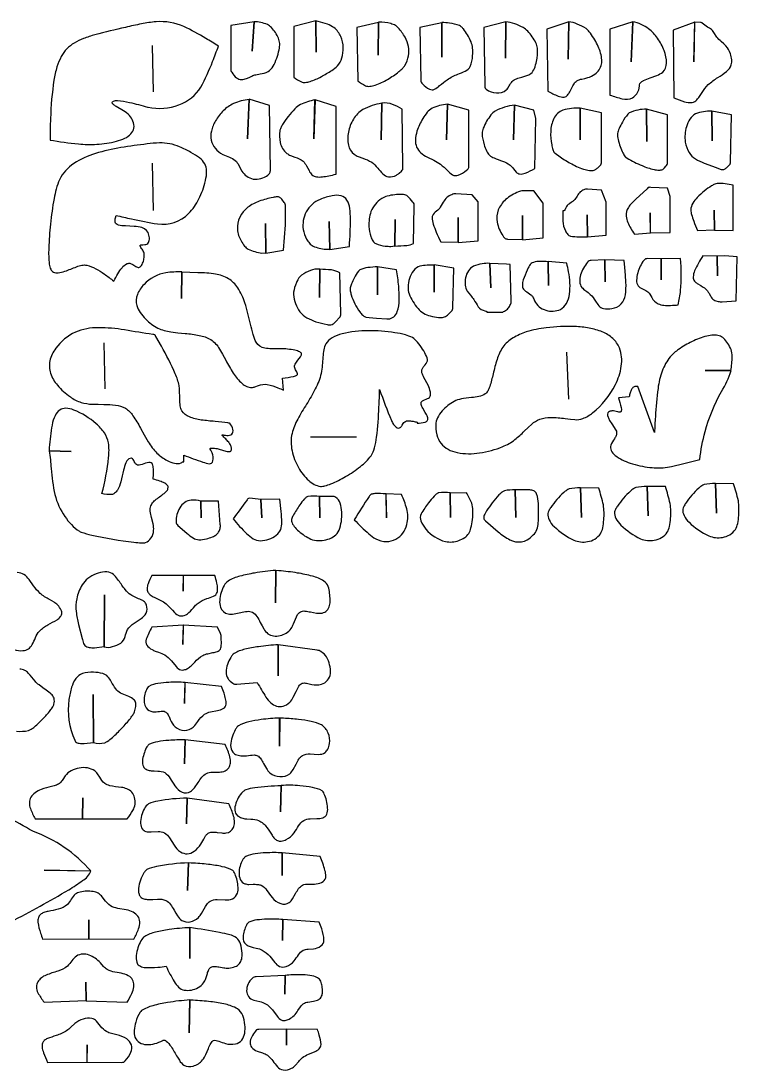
# Model space of a CAD drawing. Header units: millimetres. Extents: x 0.8 to 21.2, y 0.7 to 16.2.
# Drawn here: x 10.6 to 21.2, y 0.73 to 16.23 of the extents above; entities that cross this region are included whole.
import ezdxf

# ---------------------------------------------------------------- set-up
doc = ezdxf.new("R2010")
doc.units = ezdxf.units.MM

msp = doc.modelspace()

# ---------------------------------------------------------------- linework, layer by layer
at = {"flags": 128}
for points in [[(11.025, 14.475, 0.013), (11.444, 14.417, 0.038), (11.716, 14.413, 0.051), (12.007, 14.457, 0.049), (12.129, 14.502, 0.087), (12.219, 14.566, 0.146), (12.263, 14.649, 0.142), (12.25, 14.755, 0.092), (12.198, 14.836, 0.067), (12.109, 14.909), (12.002, 14.971, -0.04), (11.962, 14.998, -0.059), (11.949, 15.011, -0.131), (11.944, 15.023, -0.185), (11.948, 15.04, -0.142), (11.963, 15.051, -0.098), (12.02, 15.058, -0.046), (12.199, 15.032, -0.015), (12.464, 14.961, 0.012), (12.472, 14.959, 0.139), (12.929, 14.996, 0.17), (13.25, 15.256, 0.034), (13.426, 15.637, 0.01), (13.511, 15.863, 0.007), (13.325, 15.977, 0.025), (13, 16.153, 0.127), (12.592, 16.222, 0.032), (12.375, 16.192, 0.01), (12.139, 16.14, 0.009), (11.688, 16.03, 0.024), (11.519, 15.975, 0.045), (11.383, 15.909, 0.135), (11.191, 15.709, 0.051), (11.128, 15.558, 0.032), (11.083, 15.362, 0.029), (11.032, 14.793, 0.009), (11.025, 14.475)], [(13.708, 15.478, 0.101), (13.78, 15.393, 0.156), (13.851, 15.368, 0.097), (13.926, 15.384), (13.965, 15.401), (14.005, 15.42, -0.056), (14.064, 15.441), (14.129, 15.454, 0.081), (14.245, 15.487, 0.123), (14.318, 15.565, 0.052), (14.373, 15.684, 0.036), (14.407, 15.809, 0.056), (14.417, 15.903, 0.082), (14.397, 15.979, 0.046), (14.353, 16.063, 0.048), (14.295, 16.136, 0.092), (14.236, 16.181, 0.098578), (14.037688, 16.224072), (14.010179, 15.788161), (14.037688, 16.224072), (13.695, 16.167), (13.695, 15.532, 0.061), (13.697, 15.502, 0.075), (13.708, 15.478)], [(14.625, 15.403, 0.047), (14.736, 15.334, 0.119), (14.793, 15.326, 0.055), (14.865, 15.341, 0.048), (15.031, 15.412, 0.026), (15.184, 15.504, 0.045), (15.271, 15.572, 0.109), (15.334, 15.688, 0.082), (15.355, 15.843, 0.096), (15.32, 16.004, 0.129), (15.217, 16.136, 0.04558), (15.124292, 16.188099), (14.950774, 16.234652), (14.955006, 15.775464), (14.950774, 16.234652), (14.625, 16.153), (14.625, 15.403)], [(15.57, 15.348, 0.046), (15.681, 15.278, 0.119), (15.746, 15.269, 0.059), (15.827, 15.286, 0.055), (16.01, 15.372, 0.037), (16.174, 15.486, 0.027), (16.232, 15.538, 0.065), (16.265, 15.578, 0.076), (16.318, 15.722, 0.096), (16.319, 15.859, 0.082), (16.268, 15.994, 0.052), (16.167, 16.133, 0.084), (16.126, 16.168, 0.067), (16.056, 16.195, 0.093773), (15.876556, 16.215608), (15.870208, 15.731027), (15.876556, 16.213492), (15.556, 16.14), (15.57, 15.348)], [(16.524, 15.305, 0.079), (16.629, 15.226, 0.227), (16.702, 15.225, 0.068), (16.778, 15.279, -0.027), (16.891, 15.367, -0.058), (17.045, 15.449, 0.021), (17.157, 15.494, 0.168), (17.23, 15.564, 0.096), (17.265, 15.723, 0.04), (17.265, 15.834, 0.07), (17.241, 15.925, 0.038), (17.19, 16.028, 0.042), (17.128, 16.117, 0.038), (17.098, 16.149, 0.077), (17.07, 16.167, 0.064), (16.925, 16.202, 0.024846), (16.808687, 16.211376), (16.808687, 15.699286), (16.808687, 16.209259), (16.487, 16.14), (16.5, 15.358, 0.1), (16.504, 15.328, 0.1), (16.524, 15.305)], [(17.467, 15.226, 0.15), (17.615, 15.173, 0.198), (17.761, 15.215, 0.059), (17.784, 15.242), (17.804, 15.275, -0.066), (17.851, 15.341, -0.092), (17.914, 15.381, -0.033), (17.99, 15.406), (18.064, 15.428, 0.077), (18.126, 15.459, 0.127), (18.177, 15.532, 0.052), (18.208, 15.638, 0.06), (18.223, 15.834, 0.085), (18.199, 15.912, 0.042), (18.146, 16.002, 0.041), (18.078, 16.085, 0.074), (18.009, 16.14, 0.088592), (17.755366, 16.224072), (17.749017, 15.686589), (17.755366, 16.221956), (17.432, 16.14), (17.445, 15.275), (17.446, 15.257, 0.077), (17.449, 15.246, 0.085), (17.456, 15.236, 0.031), (17.467, 15.226)], [(18.376, 15.195, 0.027), (18.529, 15.125, 0.114), (18.616, 15.11, 0.198), (18.668, 15.139, 0.056), (18.699, 15.188, -0.031), (18.762, 15.306, -0.093), (18.804, 15.35, -0.097), (18.879, 15.377), (18.921, 15.385), (18.965, 15.397, 0.075), (19.069, 15.447, 0.096), (19.134, 15.514, 0.173), (19.17, 15.685, 0.088), (19.109, 15.882, 0.049), (18.987, 16.076, 0.09), (18.94, 16.122, 0.041), (18.808, 16.189, 0.089643), (18.685645, 16.224072), (18.675065, 15.669661), (18.687761, 16.221956), (18.362, 16.112), (18.376, 15.195)], [(19.293, 15.139, 0.017), (19.474, 15.084, 0.193), (19.625, 15.101, 0.209), (19.723, 15.24), (19.728, 15.277, -0.093), (19.735, 15.309, -0.109), (19.756, 15.334, -0.052), (19.79, 15.355, -0.032), (19.884, 15.393), (19.987, 15.431, 0.074), (20.071, 15.478, 0.214), (20.127, 15.613, 0.095), (20.093, 15.796, 0.065), (19.996, 15.98, 0.085), (19.864, 16.117, 0.115751), (19.630208, 16.221956), (19.606931, 15.629455), (19.630208, 16.21984), (19.293, 16.112), (19.293, 15.139)], [(20.238, 15.098, 0.024), (20.391, 15.042, 0.112), (20.505, 15.03, 0.167), (20.577, 15.07, 0.043), (20.615, 15.119), (20.653, 15.178, -0.067), (20.743, 15.294, -0.043), (20.887, 15.4, 0.032), (21.011, 15.486, 0.154), (21.084, 15.589, 0.087), (21.09, 15.66, 0.061), (21.071, 15.751, 0.109), (21.006, 15.865), (20.973, 15.897), (20.937, 15.929, -0.049), (20.87, 15.997), (20.828, 16.063, 0.105), (20.775, 16.12, 0.038), (20.732, 16.144), (20.654, 16.204, 0.061), (20.654, 16.206, 0.112), (20.654, 16.207), (20.653, 16.208, 0.054), (20.651, 16.209, 0.037), (20.631, 16.214), (20.543029, 16.217724), (20.532449, 15.631571), (20.545145, 16.217724), (20.224, 16.098), (20.238, 15.098)], [(13.964154, 15.075044, 0.07904), (13.736, 15.014, 0.091), (13.582, 14.907, 0.069), (13.47, 14.76, 0.071), (13.407, 14.604, 0.116), (13.403, 14.473, 0.21), (13.575, 14.261, 0.025), (13.673, 14.222, -0.087), (13.76, 14.175, -0.091), (13.814, 14.101), (13.859, 14.016, 0.219), (14.025, 13.899, 0.206), (14.243, 13.958, 0.078), (14.268, 13.982, 0.116), (14.276, 13.998, 0.051), (14.278, 14.027), (14.264, 14.987), (13.964154, 15.07716), (13.942993, 14.495239), (13.964154, 15.075044)], [(15.25, 13.972), (15.25, 14.973), (14.938606, 15.068695), (14.921678, 14.495239), (14.93649, 15.068695, 0.058458), (14.723, 15, 0.078), (14.64, 14.935, 0.03), (14.542, 14.825, 0.031), (14.459, 14.705, 0.028), (14.431, 14.653, 0.063), (14.417, 14.611, 0.094), (14.425, 14.44, 0.176), (14.521, 14.278, 0.057), (14.578, 14.247), (14.642, 14.222, -0.09), (14.761, 14.161, -0.082), (14.813, 14.095), (14.85, 14.024, 0.078), (14.892, 13.963, 0.16), (14.959, 13.931, 0.061), (15.046, 13.931, 0.025), (15.141, 13.946, 0.019), (15.25, 13.972)], [(15.923639, 15.01791, 0.091241), (15.644, 14.925, 0.123), (15.504, 14.783, 0.09), (15.431, 14.591, 0.102), (15.432, 14.4, 0.179), (15.514, 14.264, 0.058), (15.575, 14.231), (15.644, 14.206, -0.072), (15.775, 14.146, -0.061), (15.863, 14.061, 0.026), (15.938, 13.977, 0.154), (16.023, 13.93, 0.173), (16.14, 13.958, 0.041), (16.178, 13.985), (16.214, 14.016), (16.226, 14.028, 0.08), (16.233, 14.039, 0.08), (16.236, 14.051), (16.236, 14.068), (16.223, 14.931, 0.051), (16.084, 15, 0.128489), (15.923639, 15.020026), (15.915175, 14.480427), (15.923639, 15.01791)], [(17.209, 14.096), (17.209, 14.917), (16.893594, 15.007329), (16.880898, 14.478311), (16.893594, 15.005213, 0.073946), (16.667, 14.945, 0.102), (16.595, 14.885, 0.044), (16.529, 14.791, 0.052), (16.443, 14.605, 0.072), (16.42, 14.476, 0.106), (16.438, 14.372, 0.106), (16.498, 14.288, 0.071), (16.597, 14.222), (16.693, 14.176, -0.054), (16.789, 14.119, -0.028), (16.895, 14.023, 0.07), (16.969, 13.961, 0.212), (17.05, 13.956, 0.082), (17.175, 14.028, 0.075), (17.199, 14.051, 0.113), (17.208, 14.068, 0.05), (17.209, 14.096)], [(18.182, 14.056), (18.196, 14.792), (18.168, 14.917), (17.884975, 14.992517), (17.868047, 14.478311), (17.884975, 14.990401, 0.090922), (17.598, 14.903, 0.092), (17.536, 14.846, 0.039), (17.472, 14.753, 0.04), (17.422, 14.651, 0.094), (17.404, 14.57, 0.054), (17.434, 14.406, 0.044), (17.468, 14.316, 0.098), (17.515, 14.25, 0.069), (17.581, 14.211, 0.009), (17.706, 14.162, -0.066), (17.817, 14.105, -0.063), (17.868, 14.05), (17.889, 14.024), (17.909, 14.001, 0.163), (17.959, 13.974, 0.126), (18.043, 13.986, 0.04), (18.182, 14.056)], [(19.168, 14.152), (19.168, 14.875), (18.853079, 14.945963), (18.853079, 14.478311), (18.854137, 14.945963, 0.076908), (18.598, 14.917, 0.204), (18.463, 14.793, 0.101), (18.418, 14.599, 0.06), (18.432, 14.406, 0.035), (18.451, 14.333, 0.075), (18.473, 14.287, 0.044), (18.482, 14.279), (18.557, 14.225, 0.025), (18.729, 14.121, 0.052), (18.925, 14.038, 0.063), (19.01, 14.024, 0.135), (19.077, 14.038, 0.055), (19.112, 14.065), (19.146, 14.098, 0.098), (19.164, 14.122, 0.098), (19.168, 14.152)], [(20.141, 14.143), (20.141, 14.848), (19.832028, 14.933267), (19.838376, 14.455034), (19.832028, 14.931151, 0.065946), (19.706, 14.918, 0.067), (19.576, 14.875, 0.077), (19.557, 14.858, 0.055), (19.477, 14.74, 0.025), (19.429, 14.644, 0.064), (19.404, 14.57, 0.08), (19.413, 14.483, 0.031), (19.445, 14.378, 0.023), (19.484, 14.284, 0.053), (19.515, 14.229, 0.049), (19.526, 14.22), (19.545, 14.207, 0.042), (19.766, 14.097, 0.044), (19.944, 14.039, 0.054), (20.018, 14.03, 0.13), (20.071, 14.042, 0.06), (20.097, 14.063), (20.12, 14.088, 0.09), (20.137, 14.113, 0.09), (20.141, 14.143)], [(21.072, 14.15), (21.085, 14.848), (20.796958, 14.901526), (20.803306, 14.465614), (20.794842, 14.89941, 0.10841), (20.557, 14.861, 0.139), (20.474, 14.786, 0.075), (20.423, 14.672, 0.112), (20.404, 14.445, 0.089), (20.462, 14.289, 0.112), (20.555, 14.196, 0.05), (20.686, 14.133), (20.859, 14.067), (20.921, 14.043, 0.154), (20.974, 14.042, 0.093), (21.012, 14.065), (21.048, 14.098), (21.06, 14.11, 0.078), (21.068, 14.12, 0.078), (21.071, 14.132), (21.072, 14.15)], [(11.966, 12.389, -0.024), (12.028, 12.5, -0.035), (12.088, 12.587, -0.098), (12.154, 12.645, -0.152), (12.202, 12.653, -0.099), (12.247, 12.637), (12.293, 12.607, 0.054), (12.315, 12.596, 0.127), (12.335, 12.593, 0.124), (12.356, 12.603, 0.073), (12.375, 12.623, 0.078), (12.404, 12.685, 0.061), (12.416, 12.756, 0.103), (12.409, 12.817, 0.04), (12.393, 12.847, -0.018), (12.36, 12.9, -0.054), (12.356, 12.91, -0.134), (12.356, 12.917, -0.188), (12.361, 12.923, -0.083), (12.369, 12.926, -0.038), (12.395, 12.928), (12.426, 12.93, 0.083), (12.455, 12.937, 0.144), (12.478, 12.959, 0.093), (12.49, 12.992, 0.102), (12.486, 13.069, 0.281), (12.383, 13.181, 0.052), (12.268, 13.198), (12.14, 13.205, -0.051), (12.034, 13.219, -0.095), (12, 13.235, -0.204), (11.986, 13.259, -0.075), (11.991, 13.325), (12, 13.361, 0.004), (12.226, 13.31, 0.017), (12.611, 13.236, 0.244), (13.072, 13.39, 0.081), (13.224, 13.604, 0.059), (13.32, 13.875, 0.065), (13.337, 14.018, 0.12), (13.309, 14.124, 0.099), (13.233, 14.21, 0.041), (13.106, 14.292, 0.029), (12.938, 14.375, 0.052), (12.792, 14.42, 0.051), (12.641, 14.432, 0.027), (12.458, 14.417, 0.011), (12.073, 14.363, 0.035), (11.696, 14.276, 0.073), (11.377, 14.127, 0.132), (11.166, 13.889, 0.058), (11.085, 13.609, 0.022), (11.032, 13.234, 0.018), (11.007, 12.875, 0.04), (11.013, 12.639, 0.079), (11.035, 12.566, 0.16), (11.076, 12.524, 0.136), (11.144, 12.513, 0.063), (11.245, 12.535, 0.007), (11.415, 12.602, -0.045), (11.495, 12.625, -0.097), (11.569, 12.625, -0.066), (11.699, 12.573, -0.028), (11.828, 12.494, -0.023), (11.966, 12.389)], [(20.585, 13.139), (20.837428, 13.147565), (20.833196, 13.437467), (20.837428, 13.145449), (21.113, 13.139), (21.113, 13.806, 0.081), (20.877, 13.833, 0.074), (20.84, 13.823, 0.033), (20.794, 13.798, 0.034), (20.685, 13.721, 0.031), (20.582, 13.628, 0.066), (20.516, 13.542, 0.137), (20.487, 13.44, 0.058), (20.498, 13.373, 0.026), (20.529, 13.278, 0.008), (20.585, 13.139)], [(15.154181, 12.862688), (15.147833, 13.27109), (15.154181, 12.858456), (15.445, 12.903, 0.02), (15.461, 13.305, 0.031), (15.452, 13.465, 0.116), (15.409, 13.588, 0.177), (15.323, 13.65, 0.113), (15.192, 13.652, 0.053), (15.014, 13.597, 0.177), (14.808, 13.414, 0.163), (14.764, 13.153, 0.083), (14.814, 13.011, 0.055), (14.857, 12.949, 0.098), (14.908, 12.908, 0.072), (15.098, 12.861), (15.154181, 12.862688)], [(16.118053, 12.911358), (16.120169, 13.298599), (16.115937, 12.907126, 0.005343), (16.292, 12.917, 0.056), (16.39, 12.944), (16.403, 13.502, 0.092), (16.4, 13.532, 0.092), (16.383, 13.557, 0.059), (16.292, 13.653, 0.093), (16.264, 13.664, 0.041), (16.222, 13.67, 0.043), (16.115, 13.666, 0.039), (16.004, 13.646, 0.081), (15.923, 13.611, 0.153), (15.764, 13.417, 0.094), (15.734, 13.197, 0.081), (15.762, 13.048, 0.06), (15.793, 12.984, 0.123), (15.834, 12.944, 0.084), (15.975, 12.908, 0.025), (16.056, 12.903), (16.118053, 12.911358)], [(16.793, 12.972), (17.0523, 12.966376), (17.0523, 13.330341), (17.050184, 12.962144), (17.348, 12.986), (17.348, 13.56), (17.256, 13.667), (17.018, 13.679, 0.062), (16.987, 13.678, 0.062), (16.959, 13.667, 0.073), (16.883, 13.625, 0.079), (16.832, 13.556), (16.788, 13.482, -0.059), (16.749, 13.439, 0.066), (16.681, 13.377, 0.132), (16.667, 13.333, 0.08), (16.684, 13.232, 0.026), (16.728, 13.112, 0.018), (16.793, 12.972)], [(17.782, 13.012), (18.001095, 13.004465), (17.998979, 13.357849), (18.001095, 13.000233), (18.307, 13.028), (18.307, 13.542), (18.168, 13.722), (18.005, 13.722, 0.134), (17.944, 13.71, 0.085), (17.752, 13.594, 0.121), (17.644, 13.442, 0.133), (17.628, 13.262, 0.102), (17.709, 13.062, 0.059), (17.736, 13.029, 0.11), (17.754, 13.016, 0.066), (17.782, 13.012)], [(18.598, 13.431, 0.006), (18.598, 13.278, 0.109), (18.634, 13.133, 0.075), (18.669, 13.081, 0.144), (18.71, 13.056, 0.067911), (18.963115, 13.046787), (18.956767, 13.36843), (18.960999, 13.044671), (19.238, 13.069), (19.238, 13.556), (19.168, 13.736), (18.963, 13.748, 0.058), (18.933, 13.748, 0.064), (18.905, 13.738, 0.069), (18.855, 13.708, 0.076), (18.808, 13.647, -0.062), (18.759, 13.582, -0.039), (18.727, 13.556), (18.693, 13.533, 0.151), (18.641, 13.475, -0.016), (18.632, 13.447, -0.101), (18.624, 13.436, -0.153), (18.612, 13.431), (18.598, 13.431)], [(19.654, 13.083), (19.890749, 13.103921), (19.884401, 13.400171), (19.888633, 13.101805), (20.182, 13.111), (20.182, 13.639), (20.141, 13.764), (19.894, 13.776), (19.876, 13.777, 0.075), (19.864, 13.774, 0.075), (19.853, 13.768), (19.84, 13.756), (19.673, 13.602, 0.066), (19.564, 13.479, 0.17), (19.533, 13.349, 0.104), (19.599, 13.172, 0.016), (19.654, 13.083)], [(14.21147, 12.809786), (14.205122, 13.243581), (14.21147, 12.805554), (14.473, 12.847), (14.5, 13.222), (14.5, 13.497, 0.079), (14.497, 13.527, 0.079), (14.482, 13.553), (14.446, 13.601, 0.103), (14.417, 13.628, 0.132), (14.38, 13.635, 0.039), (14.318, 13.626, 0.042), (14.115, 13.571, 0.074), (13.946, 13.481, 0.253), (13.792, 13.153, 0.11), (13.846, 12.984, 0.049), (13.897, 12.908, 0.097), (13.952, 12.861, 0.072), (14.153, 12.805), (14.21147, 12.809786)], [(20.335, 12.722), (20.048132, 12.720382), (20.050248, 12.409319), (20.048132, 12.718266), (19.848, 12.722), (19.83, 12.721, 0.079), (19.818, 12.718, 0.079), (19.808, 12.711), (19.796, 12.699, 0.101), (19.702, 12.51, 0.071), (19.686, 12.402, 0.163), (19.71, 12.319, 0.086), (19.735, 12.297), (19.805, 12.263, -0.045), (19.838, 12.243, -0.083), (19.879, 12.199), (19.911, 12.146, 0.16), (20.002, 12.055, 0.076), (20.09, 12.034, 0.033), (20.189, 12.031, 0.026), (20.301, 12.04, 0.025), (20.335, 12.25, 0.042), (20.335, 12.722)], [(20.95, 12.085), (21.155, 12.097), (21.169, 12.75), (20.988, 12.764), (20.873401, 12.758471), (20.879749, 12.466453), (20.873401, 12.760588), (20.664, 12.764, 0.036), (20.543, 12.542, 0.093), (20.522, 12.452, 0.182), (20.543, 12.389, 0.071), (20.582, 12.355), (20.633, 12.324, -0.093), (20.733, 12.245, -0.037), (20.756, 12.209), (20.777, 12.171, 0.128), (20.827, 12.111, 0.063), (20.856, 12.098), (20.888, 12.09, 0.098), (20.95, 12.085)], [(14.649113, 12.329538, 0.215022), (14.651, 12.057, 0.193), (14.818, 11.849, 0.056), (14.952, 11.79, 0.028), (15.116, 11.749, 0.07), (15.171, 11.744, 0.139), (15.208, 11.757, 0.055), (15.245, 11.793), (15.299, 11.852, 0.096), (15.316, 11.876, 0.096), (15.319, 11.906), (15.306, 12.514, 0.069), (15.181, 12.555, -0.004222), (15.008437, 12.567496), (15.006321, 12.146397), (15.008437, 12.567496, 0.11712), (14.869, 12.545, 0.071), (14.74, 12.48, 0.134), (14.67, 12.383, -0.010499), (14.649113, 12.329538)], [(16.14, 12.555), (15.862273, 12.601882), (15.862273, 12.189248), (15.862273, 12.601882, 0.026673), (15.718, 12.589, 0.079), (15.598, 12.555, 0.085), (15.58, 12.539, 0.062), (15.515, 12.433, 0.02), (15.478, 12.35, 0.043), (15.459, 12.291, 0.074), (15.459, 12.246, 0.038), (15.472, 12.189, 0.045), (15.525, 12.056, 0.047), (15.601, 11.934, 0.041), (15.642, 11.888, 0.078), (15.681, 11.861, 0.047), (15.688, 11.859), (15.739, 11.852), (15.848, 11.841), (15.999, 11.831, 0.027), (16.021, 11.831, 0.146), (16.1, 11.862, 0.136), (16.153, 11.939, 0.079), (16.181, 12.113, 0.03), (16.173, 12.317, 0.022), (16.14, 12.555)], [(16.974, 11.998), (16.987, 12.583), (16.698651, 12.629391), (16.698651, 12.227337), (16.698651, 12.627275, 0.054886), (16.487, 12.611, 0.166), (16.392, 12.544, 0.09), (16.334, 12.428, 0.066), (16.312, 12.302, 0.101), (16.326, 12.203, 0.087), (16.459, 11.986, 0.154), (16.64, 11.875, 0.028), (16.761, 11.853, 0.09), (16.837, 11.857, 0.111), (16.892, 11.887, 0.029), (16.951, 11.945, 0.093), (16.97, 11.969, 0.093), (16.974, 11.998)], [(17.473, 11.94), (17.473, 11.93), (17.678, 11.93, 0.072), (17.709, 11.933, 0.072), (17.736, 11.947, 0.06), (17.79, 11.988, 0.086), (17.822, 12.042, 0.059), (17.832, 12.07, 0.054), (17.834, 12.1), (17.819112, 12.633623), (17.765, 12.639), (17.520746, 12.650552), (17.533442, 12.288703), (17.520746, 12.652668, 0.051099), (17.404, 12.645, 0.065), (17.279, 12.611, 0.141), (17.202, 12.542, 0.094), (17.161, 12.441, 0.08), (17.156, 12.332, 0.108), (17.185, 12.24), (17.207, 12.21), (17.233, 12.18, -0.04), (17.284, 12.116, 0.023), (17.348, 12.012, 0.172), (17.447, 11.951, -0.031), (17.469, 11.945, -0.043), (17.471, 11.943, -0.08), (17.472, 11.942, -0.176), (17.473, 11.94)], [(18.654, 12.653), (18.37855, 12.680177), (18.384898, 12.326792), (18.37855, 12.675945, 0.031693), (18.263, 12.681, 0.073), (18.163, 12.667, 0.171), (18.103, 12.619, 0.041), (18.085, 12.586), (18.071, 12.55, 0.024), (18.012, 12.408, 0.071), (17.999, 12.335, 0.154), (18.015, 12.273, 0.081), (18.045, 12.243, -0.005), (18.123, 12.189, -0.082), (18.154, 12.156, -0.047), (18.167, 12.13), (18.178, 12.101, 0.219), (18.346, 11.959, 0.184), (18.562, 11.972, 0.157), (18.65, 12.06, 0.087), (18.695, 12.198, 0.085), (18.682, 12.528, 0.008), (18.654, 12.653)], [(19.501, 12.694), (19.217573, 12.703454), (19.221805, 12.38181), (19.217573, 12.70557), (19.014, 12.697, 0.096), (18.984, 12.691, 0.096), (18.962, 12.671, 0.105), (18.86, 12.482, 0.084), (18.848, 12.381, 0.155), (18.876, 12.298, 0.064), (18.936, 12.247, -0.042), (19.002, 12.193, -0.05), (19.078, 12.096, 0.036), (19.128, 12.025, 0.163), (19.195, 11.985, 0.088), (19.321, 11.986, 0.181), (19.46, 12.052, 0.143), (19.52, 12.187, 0.054), (19.528, 12.373), (19.521, 12.48), (19.511, 12.593), (19.501, 12.694)], [(14.473, 10.777), (14.459, 10.958, 0.037), (14.619, 10.982), (14.649, 10.991, 0.062), (14.67, 11.002, 0.293), (14.679, 11.022, 0.093), (14.669, 11.048, -0.056), (14.638, 11.11, -0.178), (14.646, 11.165, -0.055), (14.682, 11.22), (14.721, 11.27, 0.046), (14.735, 11.293, 0.109), (14.739, 11.313, 0.184), (14.732, 11.329, 0.085), (14.712, 11.344, 0.064), (14.64, 11.368, 0.05), (14.424, 11.39), (14.296, 11.391, -0.04), (14.198, 11.398, -0.241), (14.07, 11.486, -0.059), (14.023, 11.601, -0.012), (13.948, 11.911, 0.025), (13.903, 12.069, 0.064), (13.798, 12.29, 0.109), (13.66, 12.425, 0.093), (13.47, 12.493, 0.043), (13.208, 12.514), (12.972509, 12.524645), (12.964044, 12.135288), (12.972509, 12.526761, 0.034708), (12.736, 12.514, 0.161), (12.413, 12.34, 0.102), (12.315, 12.191, 0.159), (12.305, 12.028, 0.082), (12.356, 11.927, 0.043), (12.439, 11.829, 0.081), (12.617, 11.694, 0.064), (12.807, 11.642), (12.913, 11.628), (13.021, 11.617, -0.025), (13.229, 11.588, -0.088), (13.397, 11.527, -0.117), (13.527, 11.386), (13.571, 11.31), (13.62, 11.22, 0.021), (13.731, 11.031, 0.068), (13.86, 10.877, 0.075), (13.93, 10.832, 0.116), (14.004, 10.818, 0.072), (14.051, 10.828), (14.101, 10.847, -0.129), (14.233, 10.862, -0.056), (14.39, 10.814, -0.017), (14.473, 10.777)], [(12.991, 9.721), (13, 9.721), (13, 9.819, 0.021), (13.281, 9.715, 0.046), (13.38, 9.691, 0.207), (13.41, 9.701, 0.139), (13.43, 9.734, 0.167), (13.42, 9.851, 0.042), (13.409, 9.874, -0.023), (13.389, 9.906, -0.089), (13.388, 9.912, -0.167), (13.389, 9.916, -0.141), (13.395, 9.92, -0.058), (13.404, 9.922, -0.047), (13.433, 9.923, -0.046), (13.51, 9.91), (13.588, 9.887, 0.052), (13.659, 9.871, 0.097), (13.686, 9.873, 0.199), (13.702, 9.886, 0.147), (13.706, 9.913, 0.063), (13.695, 9.958, 0.077), (13.663, 10.009, 0.028), (13.619, 10.058, -0.032), (13.569, 10.11, -0.055), (13.566, 10.114, -0.065), (13.565, 10.116, -0.121), (13.565, 10.117, -0.222), (13.567, 10.119, -0.085), (13.57, 10.119, -0.045), (13.58, 10.118, 0.048), (13.655, 10.109, 0.117), (13.693, 10.118, 0.308), (13.728, 10.178, 0.119), (13.696, 10.264), (13.687, 10.279, 0.083), (13.678, 10.287, 0.083), (13.667, 10.292), (13.65, 10.296), (13.56, 10.307), (13.461, 10.316, -0.016), (13.259, 10.337, -0.06), (13.082, 10.383, -0.172), (12.972, 10.472, -0.084), (12.948, 10.549, -0.031), (12.941, 10.644, 0.03), (12.931, 10.847, 0.057), (12.875, 11.019, 0.026), (12.669, 11.428), (12.589, 11.57, 0.03), (12.58, 11.585, 0.088), (12.571, 11.594, 0.088), (12.56, 11.599, 0.03), (12.543, 11.602, -0.004), (12.125, 11.668, 0.041), (11.741, 11.702, 0.103), (11.4, 11.635, 0.13), (11.111, 11.397, 0.112), (11.023, 11.212, 0.13), (11.033, 11.028, 0.098), (11.135, 10.85, 0.062), (11.325, 10.68, 0.083), (11.486, 10.597, 0.06), (11.649, 10.571), (11.735, 10.569), (11.822, 10.568, -0.033), (11.991, 10.559, -0.091), (12.139, 10.513, -0.108), (12.249, 10.401, -0.024), (12.36, 10.219), (12.417, 10.117), (12.476, 10.017, 0.051), (12.603, 9.846, 0.071), (12.757, 9.739, 0.065), (12.864, 9.699, 0.152), (12.96, 9.703, 0.079), (12.978, 9.714, -0.046), (12.986, 9.72, -0.144), (12.991, 9.721)], [(16.445, 10.305), (16.445, 10.291, 0.056), (16.565, 10.305, 0.22), (16.599, 10.335, 0.197), (16.599, 10.384, 0.042), (16.566, 10.45), (16.529, 10.512, -0.073), (16.505, 10.567, -0.233), (16.513, 10.611, -0.109), (16.537, 10.628), (16.6, 10.654, 0.091), (16.626, 10.672, 0.15), (16.642, 10.706, 0.082), (16.641, 10.75, 0.068), (16.606, 10.854), (16.546, 10.966, -0.033), (16.523, 11.015, -0.086), (16.514, 11.058, -0.12), (16.524, 11.099, -0.051), (16.549, 11.136, 0.077), (16.599, 11.21, 0.094), (16.601, 11.221, 0.048), (16.599, 11.237, 0.045), (16.584, 11.279, 0.04), (16.527, 11.383, 0.033), (16.449, 11.488, 0.076), (16.376, 11.555, 0.06), (16.272, 11.595, 0.028), (16.117, 11.628, 0.04), (15.725, 11.657, 0.063), (15.339, 11.612, 0.068), (15.191, 11.552, 0.128), (15.098, 11.463, 0.081), (15.067, 11.375, 0.029), (15.054, 11.268, -0.034), (15.028, 11.027, -0.064), (14.942, 10.796, -0.02), (14.812, 10.57, 0.015), (14.682, 10.35, 0.064), (14.598, 10.138, 0.107), (14.599, 9.883, 0.076), (14.693, 9.635, 0.084), (14.845, 9.443, 0.155), (15.019, 9.356, 0.08), (15.084, 9.364, 0.034), (15.173, 9.393, 0.037), (15.39, 9.501, 0.036), (15.608, 9.651, 0.071), (15.765, 9.81, 0.078), (15.817, 9.924, 0.041), (15.848, 10.083, 0.017), (15.882, 10.531, 0.005), (15.892, 10.789, 0.019), (16.066, 10.332, 0.039), (16.098, 10.273, 0.081), (16.134, 10.232, 0.185), (16.172, 10.219, 0.191), (16.211, 10.24, 0.053), (16.226, 10.262), (16.241, 10.286, -0.197), (16.29, 10.323, -0.071), (16.337, 10.325, -0.03), (16.388, 10.318, -0.024), (16.445, 10.305)], [(16.723, 10.291, 0.086), (16.735, 10.119, 0.107), (16.798, 9.992, 0.099), (16.902, 9.905, 0.072), (17.038, 9.856, 0.087), (17.368, 9.851, 0.06), (17.709, 9.944, 0.072), (17.888, 10.047, 0.028), (18.028, 10.173), (18.085, 10.228), (18.138, 10.277, -0.086), (18.255, 10.348, -0.091), (18.418, 10.374, -0.034), (18.633, 10.361), (18.71, 10.35), (18.775, 10.343, 0.107), (18.893, 10.359, 0.076), (19.037, 10.444, 0.109), (19.373, 10.86, 0.081), (19.46, 11.132, 0.127), (19.432, 11.402, 0.118), (19.334, 11.544, 0.084), (19.18, 11.639, 0.053), (18.987, 11.695, 0.034), (18.773, 11.719, 0.044), (18.352, 11.7, 0.046), (18.057, 11.639, 0.052), (17.862, 11.55, 0.105), (17.71, 11.414, 0.07), (17.626, 11.231, 0.019), (17.568, 11.02, -0.023), (17.517, 10.833, -0.046), (17.487, 10.764, -0.11), (17.45, 10.722, -0.095), (17.359, 10.685, -0.03), (17.248, 10.669), (17.13, 10.655, 0.057), (17.015, 10.624, 0.093), (16.837, 10.495, 0.059), (16.76, 10.396, 0.11), (16.723, 10.291)], [(19.95, 10.152), (19.704, 10.833, 0.05), (19.682, 10.835, 0.138), (19.641, 10.824, 0.125), (19.61, 10.789, 0.051), (19.591, 10.74, 0.037), (19.578, 10.68), (19.418, 10.666, -0.038), (19.458, 10.522), (19.461, 10.494, -0.063), (19.46, 10.472, -0.165), (19.453, 10.46, -0.142), (19.442, 10.455, -0.087), (19.407, 10.458, 0.072), (19.321, 10.472, 0.142), (19.273, 10.455, 0.214), (19.257, 10.424, 0.105), (19.264, 10.381, 0.043), (19.287, 10.332), (19.319, 10.28), (19.379, 10.188), (19.387, 10.171, -0.065), (19.391, 10.157, -0.125), (19.384, 10.108, -0.051), (19.359, 10.06, 0.066), (19.306, 9.967, 0.182), (19.311, 9.887, 0.113), (19.369, 9.815, 0.091), (19.592, 9.701, 0.051), (19.881, 9.637, 0.069), (20.141, 9.638, 0.02), (20.621, 9.756, -0.038), (20.696, 10.166, -0.052), (20.939, 10.759, 0.057876), (21.082893, 11.06667), (20.699883, 11.06667), (21.07866, 11.06667, 0.030961), (21.099, 11.277, 0.14), (21.034, 11.468, 0.064), (20.972, 11.542, 0.104), (20.905, 11.583, 0.086), (20.821, 11.592, 0.049), (20.722, 11.577, 0.053), (20.505, 11.496, 0.038), (20.307, 11.38, 0.067), (20.182, 11.272, 0.077), (20.064, 11.06, 0.055), (20.002, 10.805, 0.018), (19.963, 10.386, 0.005), (19.95, 10.152)], [(11.014082, 9.880346), (11.337841, 9.873998), (11.011966, 9.880346, -0.029131), (11.041, 9.621, 0.035), (11.097, 9.235, 0.091), (11.245, 8.911, 0.094), (11.458, 8.693, 0.047), (11.484, 8.681, 0.036), (11.64, 8.637, 0.026), (12.264, 8.531, 0.019), (12.375, 8.522), (12.413, 8.523, 0.074), (12.435, 8.527, 0.139), (12.515, 8.59, 0.138), (12.555, 8.707, 0.07), (12.548, 8.803), (12.525, 8.898, -0.038), (12.506, 8.988, -0.116), (12.514, 9.068, -0.096), (12.551, 9.127, -0.042), (12.61, 9.179, 0.015), (12.74, 9.279, 0.072), (12.76, 9.3, 0.118), (12.766, 9.322), (12.768, 9.343, 0.133), (12.764, 9.365, 0.101), (12.747, 9.384, 0.045), (12.718, 9.403, 0.038), (12.645, 9.433, 0.024), (12.547, 9.462, 0.022), (12.553, 9.558, 0.034), (12.55, 9.635, 0.037), (12.544, 9.668, 0.077), (12.533, 9.693, 0.231), (12.503, 9.711, 0.097), (12.461, 9.706, -0.012), (12.36, 9.673, -0.106), (12.318, 9.671, -0.198), (12.287, 9.692, -0.047), (12.269, 9.725, 0.049), (12.253, 9.755, 0.197), (12.23, 9.771, 0.15), (12.189, 9.763, 0.088), (12.178, 9.755, 0.05), (12.167, 9.742, 0.048), (12.146, 9.704, 0.034), (12.111, 9.596, 0.014), (12.072, 9.426, -0.087), (12.019, 9.301, -0.073), (11.979, 9.256, -0.136), (11.935, 9.235, -0.078), (11.791, 9.249, 0.038), (11.89, 9.783, 0.061), (11.889, 9.999, 0.104), (11.827, 10.147, 0.064), (11.707, 10.283, 0.084), (11.375, 10.485, 0.097), (11.259, 10.511, 0.154), (11.168, 10.483, 0.124), (11.1, 10.401, 0.066), (11.055, 10.263, 0.026), (11.013, 9.93), (11.014082, 9.880346)], [(18.112, 9.305), (17.893175, 9.304509), (17.903755, 8.896107), (17.893175, 9.304509, 0.06468), (17.737, 9.291, 0.091), (17.699, 9.27, 0.036), (17.654, 9.23, 0.032), (17.555, 9.114, 0.023), (17.471, 8.994), (17.444, 8.946, 0.061), (17.432, 8.916, 0.078), (17.43, 8.885, 0.141), (17.435, 8.868, 0.055), (17.455, 8.849), (17.643, 8.685, 0.059), (17.816, 8.567, 0.158), (17.985, 8.537, 0.088), (18.071, 8.568, 0.066), (18.161, 8.638, 0.108), (18.213, 8.718, 0.069), (18.235, 8.817, 0.021), (18.237, 9.068, 0.062), (18.223, 9.206, 0.074), (18.201, 9.26, 0.156), (18.168, 9.291, 0.059), (18.112, 9.305)], [(19.126, 9.332), (18.856782, 9.334134), (18.871595, 8.898223), (18.856782, 9.334134, 0.054871), (18.69, 9.319, 0.083), (18.656, 9.301, 0.032), (18.611, 9.266, 0.031), (18.509, 9.161, 0.031), (18.419, 9.045, 0.03), (18.39, 8.995, 0.077), (18.376, 8.957, 0.147), (18.394, 8.863, 0.082), (18.468, 8.762, 0.08), (18.761, 8.562, 0.152), (18.962, 8.54, 0.207), (19.154, 8.657, 0.086), (19.186, 8.744, 0.034), (19.202, 8.864, 0.058), (19.196, 9.082, 0.027), (19.126, 9.332)], [(20.111049, 9.352903), (19.841832, 9.355037), (19.856644, 8.919126), (19.841832, 9.355037, 0.054871), (19.675049, 9.339903, 0.083), (19.641049, 9.321903, 0.032), (19.596049, 9.286903, 0.031), (19.494049, 9.181903, 0.031), (19.404049, 9.065903, 0.03), (19.375049, 9.015903, 0.077), (19.361049, 8.977903, 0.147), (19.379049, 8.883903, 0.082), (19.453049, 8.782903, 0.08), (19.746049, 8.582903, 0.152), (19.947049, 8.560903, 0.207), (20.139049, 8.677903, 0.086), (20.171049, 8.764903, 0.034), (20.187049, 8.884903, 0.058), (20.181049, 9.102903, 0.027), (20.111049, 9.352903)], [(21.1183, 9.395224), (20.849083, 9.397359), (20.863895, 8.961448), (20.849083, 9.397359, 0.054871), (20.6823, 9.382224, 0.083), (20.6483, 9.364224, 0.032), (20.6033, 9.329224, 0.031), (20.5013, 9.224224, 0.031), (20.4113, 9.108224, 0.03), (20.3823, 9.058224, 0.077), (20.3683, 9.020224, 0.147), (20.3863, 8.926224, 0.082), (20.4603, 8.825224, 0.08), (20.7533, 8.625224, 0.152), (20.9543, 8.603224, 0.207), (21.1463, 8.720224, 0.086), (21.1783, 8.807224, 0.034), (21.1943, 8.927224, 0.058), (21.1883, 9.145224, 0.027), (21.1183, 9.395224)], [(13.539, 8.794), (13.514, 9.138), (13.250244, 9.13734), (13.258708, 8.893991), (13.250244, 9.139456, 0.078151), (13.111, 9.152, 0.139), (13.014, 9.117, 0.101), (12.941, 9.04, 0.151), (12.887, 8.831), (12.889, 8.814, 0.076), (12.892, 8.802, 0.076), (12.9, 8.792), (12.913, 8.78), (13.046, 8.665, 0.042), (13.139, 8.594, 0.123), (13.223, 8.567, 0.084), (13.333, 8.582, 0.024), (13.422, 8.61, 0.068), (13.479, 8.64, 0.106), (13.514, 8.679, 0.067), (13.535, 8.734, 0.11), (13.539, 8.794)], [(14.417, 9.166), (14.137408, 9.162732), (14.150104, 8.893991), (14.137408, 9.164848, 0.008306), (13.972, 9.18, 0.174), (13.944, 9.17, 0.059), (13.934, 9.16), (13.924, 9.145, -0.008), (13.728, 8.877, 0.031), (13.928, 8.659, 0.046), (14.023, 8.582, 0.138), (14.133, 8.554, 0.086), (14.257, 8.576, 0.084), (14.366, 8.636, 0.136), (14.431, 8.721, 0.084), (14.447, 8.824, 0.026), (14.437, 8.984), (14.417, 9.166)], [(15.191, 9.207), (15.006056, 9.20717), (15.008172, 8.891875), (15.006056, 9.20717, 0.036168), (14.834, 9.207, 0.115), (14.809, 9.195, 0.043), (14.779, 9.167, 0.032), (14.714, 9.083, 0.022), (14.614, 8.923, 0.086), (14.591, 8.866, 0.145), (14.598, 8.818, 0.078), (14.643, 8.75, 0.041), (14.72, 8.676, 0.089), (14.903, 8.568, 0.149), (15.127, 8.574, 0.087), (15.227, 8.625, 0.131), (15.292, 8.707, 0.103), (15.333, 8.976, 0.077), (15.308, 9.108, 0.164), (15.242, 9.195, 0.084), (15.221, 9.205, 0.057), (15.191, 9.207)], [(16.215, 9.235), (15.984476, 9.245259), (15.99294, 8.893991), (15.986592, 9.245259, 0.028828), (15.82, 9.249, 0.109), (15.768, 9.239, 0.114), (15.737, 9.207, 0.015), (15.518, 8.863, 0.032), (15.734, 8.653, 0.05), (15.834, 8.582, 0.123), (15.993, 8.541, 0.124), (16.131, 8.576, 0.218), (16.292, 8.791, 0.131), (16.292, 9.027, 0.036), (16.215, 9.235)], [(17.172, 9.263), (16.935651, 9.257956), (16.937767, 8.896107), (16.935651, 9.260072, 0.057173), (16.765, 9.263, 0.076), (16.751, 9.258, 0.039), (16.735, 9.247, 0.037), (16.698, 9.213, 0.028), (16.615, 9.113, 0.024), (16.503, 8.95, 0.208), (16.502, 8.847, 0.092), (16.576, 8.724, 0.154), (16.862, 8.541, 0.137), (17.06, 8.556, 0.066), (17.148, 8.6, 0.099), (17.209, 8.66, 0.071), (17.24, 8.742, 0.032), (17.262, 8.866, 0.037), (17.269, 9, 0.08), (17.251, 9.11, 0.038), (17.172, 9.263)], [(10.492205, 6.945494, 0.11611), (10.624, 6.929, 0.275), (10.763, 7.019, 0.025), (10.811, 7.122, -0.077), (10.868, 7.218, -0.083), (10.995, 7.312, 0.017), (11.129, 7.386, 0.067), (11.176, 7.426, 0.143), (11.2, 7.472, 0.151), (11.19, 7.529, 0.08), (11.138, 7.601, 0.06), (11.084, 7.645), (11.017, 7.683, -0.062), (10.879, 7.775, -0.049), (10.781, 7.886), (10.715, 7.98, 0.24), (10.541, 8.082, 0.116)], [(11.68, 6.971), (11.824009, 6.987816), (11.828242, 7.753834), (11.824009, 6.985699, 0.169785), (11.948, 6.989, 0.072), (12.069, 7.04, 0.184), (12.135, 7.137, -0.066), (12.17, 7.239, -0.1), (12.265, 7.337), (12.37, 7.405, 0.127), (12.444, 7.482, 0.195), (12.448, 7.602, 0.147), (12.419, 7.651, 0.083), (12.369, 7.68, -0.056), (12.217, 7.754, -0.071), (12.135, 7.83, -0.017), (12.038, 7.966), (12.008, 8.007, 0.086), (11.944, 8.068, 0.148), (11.835, 8.093, 0.083), (11.706, 8.064, 0.07), (11.585, 7.995, 0.097), (11.5, 7.902, 0.08), (11.419, 7.695, 0.077), (11.411, 7.506, 0.037), (11.447, 7.317), (11.5, 7.11, 0.04), (11.519, 7.035, 0.217), (11.569, 6.985, 0.071), (11.64, 6.972), (11.68, 6.971)], [(14.357744, 8.114096), (14.353776, 7.636392), (14.35986, 8.114096, 0.024041), (14.045, 8.076, 0.026), (13.829, 8.029, 0.071), (13.653, 7.957, 0.111), (13.597, 7.892, 0.057), (13.552, 7.788, 0.058), (13.53, 7.672, 0.098), (13.542, 7.568, 0.261), (13.653, 7.471, 0.092), (13.744, 7.472), (13.841, 7.493, -0.043), (13.935, 7.509, -0.139), (14.017, 7.495, -0.119), (14.079, 7.434, -0.031), (14.13, 7.344), (14.155, 7.296), (14.181, 7.251, 0.091), (14.242, 7.179, 0.126), (14.326, 7.146, 0.091), (14.423, 7.151, 0.185), (14.584, 7.254, 0.047), (14.62, 7.324, -0.033), (14.68, 7.461, -0.128), (14.721, 7.503, -0.142), (14.789, 7.514, -0.037), (14.872, 7.5), (14.96, 7.483, 0.09), (15.042, 7.485, 0.304), (15.153, 7.594, 0.066), (15.161, 7.681, 0.028), (15.153, 7.777, 0.058), (15.132, 7.877, 0.153), (15.07, 7.957, 0.081), (14.9, 8.029, 0.027), (14.678, 8.076, 0.019), (14.403, 8.11), (14.357744, 8.114096)], [(13.458, 8.04), (12.991818, 8.037917), (12.989702, 7.809381), (12.993934, 8.040033), (12.528, 8.04, 0.027), (12.472, 7.915, 0.08), (12.458, 7.847, 0.126), (12.47, 7.795, 0.104), (12.505, 7.754, 0.05), (12.562, 7.718), (12.643, 7.681, -0.055), (12.72, 7.637, -0.048), (12.797, 7.563), (12.831, 7.525), (12.864, 7.49, 0.124), (12.937, 7.445, 0.182), (13.028, 7.457, 0.078), (13.075, 7.49, 0.015), (13.163, 7.587, -0.046), (13.213, 7.632, -0.075), (13.339, 7.697, 0.021), (13.439, 7.732, 0.226), (13.494, 7.79, 0.085), (13.5, 7.845, 0.044), (13.489, 7.927, 0.017), (13.458, 8.04)], [(13.543, 7.18), (13.5, 7.276), (12.991553, 7.306814), (12.987321, 7.021144), (12.99367, 7.306814), (12.528, 7.276, 0.033), (12.444, 7.096, 0.231), (12.452, 7.011, 0.127), (12.532, 6.945, 0.036), (12.579, 6.923), (12.628, 6.906, -0.063), (12.72, 6.866, -0.073), (12.817, 6.779), (12.887, 6.693, 0.15), (12.958, 6.644, 0.113), (13.002, 6.644, 0.078), (13.056, 6.665, 0.062), (13.109, 6.706), (13.161, 6.76, -0.086), (13.279, 6.859, -0.06), (13.354, 6.884), (13.43, 6.899, 0.05), (13.496, 6.917, 0.161), (13.54, 6.951, 0.093), (13.552, 6.986, 0.04), (13.555, 7.029), (13.554, 7.12, 0.059), (13.553, 7.151, 0.059), (13.543, 7.18)], [(14.395833, 7.016383, 0.017783), (14.103, 6.987, 0.026), (13.902, 6.949, 0.075), (13.743, 6.887, 0.072), (13.719, 6.865, 0.037), (13.693, 6.828, 0.055), (13.646, 6.726, 0.078), (13.625, 6.611, 0.164), (13.653, 6.512, 0.057), (13.686, 6.479), (13.725, 6.448, 0.093), (13.751, 6.433, 0.093), (13.781, 6.432), (14.084, 6.457, 0.007), (14.213, 6.242, 0.074), (14.284, 6.158, 0.104), (14.371, 6.109, 0.141), (14.466, 6.107, 0.129), (14.564, 6.165, 0.076), (14.617, 6.239), (14.658, 6.326, -0.039), (14.699, 6.403, -0.161), (14.749, 6.447, -0.134), (14.813, 6.447), (14.891, 6.429, 0.109), (15.031, 6.432, 0.157), (15.123, 6.49, 0.141), (15.164, 6.59, 0.095), (15.153, 6.721, 0.079), (15.107, 6.835, 0.12), (15.025, 6.915, 0.124), (14.97, 6.935), (14.395833, 7.014266), (14.391601, 6.555078), (14.395833, 7.016383)], [(10.532146, 5.738009, 0.076066), (10.708, 5.748, 0.082), (10.746, 5.767, 0.029), (10.797, 5.805, 0.028), (10.918, 5.919, 0.027), (11.028, 6.044, 0.028), (11.065, 6.098, 0.077), (11.083, 6.137, 0.122), (11.084, 6.226, 0.138), (11.044, 6.287, 0.036), (10.969, 6.345), (10.919, 6.38), (10.863, 6.422, -0.042), (10.804, 6.479, 0.01), (10.704, 6.597, 0.072), (10.652, 6.637, 0.104), (10.577, 6.655, 0.05)], [(11.527, 5.554), (11.665568, 5.571633), (11.661336, 6.282634), (11.667684, 5.571633, 0.135697), (11.833, 5.568, 0.065), (11.85, 5.574, 0.059), (11.929, 5.631, 0.024), (12.068, 5.764, 0.023), (12.199, 5.912, 0.022), (12.246, 5.976, 0.057), (12.272, 6.024, 0.05), (12.293, 6.105, 0.126), (12.287, 6.168, 0.143), (12.247, 6.218, 0.07), (12.165, 6.261, -0.028), (12.067, 6.3, -0.121), (11.995, 6.365, -0.03), (11.929, 6.471, 0.055), (11.88, 6.544, 0.136), (11.806, 6.589, 0.064), (11.666, 6.61, 0.101), (11.505, 6.59, 0.147), (11.404, 6.515, 0.089), (11.344, 6.387, 0.031), (11.305, 6.207, 0.144), (11.389, 5.604, 0.076), (11.401, 5.583, 0.13), (11.425, 5.568, 0.054), (11.489, 5.556), (11.527, 5.554)], [(13.556, 6.401), (13.016946, 6.457474), (13.008482, 6.146412), (13.019062, 6.459591, 0.008496), (12.779, 6.46, 0.033), (12.619, 6.444, 0.089), (12.486, 6.401, 0.097), (12.466, 6.381, 0.05), (12.448, 6.349, 0.062), (12.421, 6.261, 0.068), (12.417, 6.163, 0.132), (12.444, 6.082, 0.187), (12.542, 6.026, 0.06), (12.593, 6.025, -0.021), (12.688, 6.035, -0.116), (12.727, 6.026, -0.125), (12.761, 5.993, -0.04), (12.789, 5.941, 0.054), (12.847, 5.829, 0.179), (12.971, 5.755, 0.188), (13.111, 5.776, 0.077), (13.162, 5.822), (13.208, 5.882, -0.093), (13.308, 5.991, -0.086), (13.395, 6.022), (13.496, 6.042, 0.084), (13.583, 6.073, 0.244), (13.625, 6.137, 0.074), (13.618, 6.216, 0.028), (13.594, 6.302, 0.021), (13.556, 6.401)], [(14.416994, 5.932953), (14.414878, 5.518202), (14.414878, 5.932953, 0.020629), (14.143, 5.91, 0.029), (13.96, 5.876, 0.073), (13.806, 5.818, 0.084), (13.785, 5.797, 0.035), (13.76, 5.759, 0.05), (13.714, 5.65, 0.075), (13.692, 5.528, 0.179), (13.722, 5.429, 0.124), (13.783, 5.389, 0.074), (13.861, 5.373, 0.041), (13.926, 5.375, -0.032), (14.041, 5.387, -0.107), (14.088, 5.376, -0.12), (14.137, 5.331, -0.034), (14.178, 5.262), (14.219, 5.187, 0.069), (14.27, 5.123, 0.17), (14.418, 5.068, 0.182), (14.564, 5.109, 0.081), (14.616, 5.173), (14.659, 5.252, -0.03), (14.7, 5.327, -0.113), (14.751, 5.379, -0.14), (14.868, 5.403), (14.986, 5.396, 0.174), (15.088, 5.424, 0.108), (15.126, 5.472, 0.07), (15.153, 5.554, 0.144), (15.132, 5.711, 0.166), (15.033, 5.832, 0.066), (14.879, 5.883, 0.025), (14.694, 5.912, 0.018), (14.473, 5.929), (14.416994, 5.932953)], [(13.611, 5.54), (13.021178, 5.611574), (13.010598, 5.256073), (13.021178, 5.611574, 0.013894), (12.777, 5.602, 0.028), (12.616, 5.582, 0.078), (12.486, 5.54, 0.093), (12.467, 5.522, 0.04), (12.447, 5.49, 0.047), (12.41, 5.399, 0.057), (12.39, 5.298, 0.136), (12.403, 5.216, 0.144), (12.444, 5.176, 0.082), (12.506, 5.156, 0.033), (12.561, 5.151), (12.616, 5.149, -0.115), (12.718, 5.127, -0.122), (12.798, 5.041, 0.014), (12.869, 4.929, 0.137), (12.977, 4.836, 0.246), (13.097, 4.845, 0.092), (13.158, 4.903), (13.213, 4.982, -0.029), (13.268, 5.059, -0.102), (13.333, 5.114, -0.108), (13.423, 5.133), (13.526, 5.134, 0.098), (13.609, 5.152, 0.133), (13.664, 5.198, 0.126), (13.688, 5.267, 0.087), (13.681, 5.359, 0.039), (13.611, 5.54)], [(10.805, 4.442), (11.502631, 4.445352), (11.508979, 4.754299), (11.502631, 4.44112), (12.166, 4.442, 0.025), (12.25, 4.567, 0.198), (12.273, 4.758, 0.235), (12.161, 4.887, 0.054), (12.08, 4.907, -0.026), (11.906, 4.933, -0.094), (11.834, 4.965, -0.094), (11.759, 5.058), (11.726, 5.109, 0.073), (11.686, 5.151, 0.117), (11.578, 5.195, 0.086), (11.454, 5.194, 0.083), (11.337, 5.154, 0.109), (11.249, 5.078), (11.214, 5.024, -0.069), (11.176, 4.976, -0.086), (11.119, 4.943, -0.034), (11.048, 4.92, 0.032), (10.895, 4.878, 0.065), (10.804, 4.828, 0.098), (10.744, 4.765, 0.236), (10.736, 4.595, 0.025), (10.805, 4.442)], [(14.436039, 4.931256, 0.028309), (14.047, 4.902, 0.047), (13.917, 4.873, 0.083), (13.885, 4.854, 0.046), (13.852, 4.821, 0.06), (13.792, 4.727, 0.07), (13.756, 4.619, 0.15), (13.764, 4.526, 0.133), (13.806, 4.48, 0.085), (13.87, 4.451, 0.046), (13.93, 4.442), (13.991, 4.439, -0.101), (14.104, 4.419, -0.12), (14.225, 4.317, -0.019), (14.303, 4.2, 0.046), (14.34, 4.153, 0.102), (14.383, 4.122, 0.125), (14.439, 4.115, 0.083), (14.514, 4.137, 0.124), (14.629, 4.236, 0.013), (14.696, 4.339, -0.117), (14.772, 4.419, -0.108), (14.866, 4.444), (14.964, 4.446, 0.081), (15.051, 4.458, 0.209), (15.112, 4.512, 0.119), (15.124, 4.602, 0.049), (15.107, 4.713, 0.04), (15.074, 4.809, 0.036), (15.057, 4.842, 0.037), (15.049, 4.853, 0.077), (15.042, 4.859, 0.079), (14.899, 4.906, 0.026), (14.714, 4.931, 0.046183), (14.436039, 4.935488), (14.42969, 4.548247), (14.436039, 4.931256)], [(13.667, 4.665), (13.050804, 4.750861), (13.042339, 4.367851), (13.050804, 4.748745, 0.040284), (12.616, 4.706, 0.064), (12.481, 4.665, 0.135), (12.419, 4.598, 0.067), (12.375, 4.49, 0.073), (12.362, 4.376, 0.161), (12.389, 4.29, 0.15), (12.442, 4.257, 0.07), (12.516, 4.249), (12.62, 4.254, -0.122), (12.715, 4.238, -0.129), (12.79, 4.16), (12.857, 4.053, 0.097), (12.951, 3.956, 0.156), (13.051, 3.926, 0.149), (13.153, 3.964, 0.09), (13.252, 4.07, 0.016), (13.309, 4.17, -0.048), (13.337, 4.21, -0.105), (13.372, 4.238, -0.106), (13.428, 4.248, -0.034), (13.494, 4.242), (13.562, 4.234, 0.061), (13.625, 4.234, 0.258), (13.733, 4.313, 0.103), (13.749, 4.389, 0.077), (13.736, 4.484, 0.03), (13.667, 4.665)], [(10.445, 2.922, 0.017), (11.302, 3.395, 0.024402), (11.504482, 3.530415, 0.154487), (11.62986, 3.669547), (10.940019, 3.686475), (11.627215, 3.672192, 0.128347), (10.77, 4.259, 0.014), (10.388, 4.47, 0.074)], [(15.014, 3.887), (14.455083, 3.94014), (14.450851, 3.603684), (14.455083, 3.94014, 0.023698), (14.212, 3.941, 0.027), (14.052, 3.925, 0.072), (13.917, 3.887, 0.088), (13.891, 3.867, 0.052), (13.868, 3.834, 0.066), (13.831, 3.745, 0.066), (13.816, 3.642, 0.106), (13.834, 3.548, 0.206), (13.903, 3.484, 0.074), (13.96, 3.474), (14.024, 3.475, -0.027), (14.087, 3.474, -0.084), (14.144, 3.461, -0.13), (14.227, 3.384, 0.024), (14.303, 3.281, 0.131), (14.431, 3.192, 0.246), (14.556, 3.206, 0.089), (14.606, 3.263), (14.65, 3.338, -0.034), (14.696, 3.411, -0.113), (14.752, 3.462, -0.118), (14.847, 3.478, 0.036), (14.957, 3.481, 0.12), (15.056, 3.517, 0.249), (15.098, 3.595, 0.058), (15.085, 3.681, 0.037), (15.014, 3.887)], [(13.067732, 3.792808), (13.057152, 3.381761), (13.067732, 3.792808, 0.038593), (12.599, 3.739, 0.067), (12.453, 3.692, 0.093), (12.426, 3.667, 0.043), (12.398, 3.625, 0.055), (12.35, 3.508, 0.072), (12.331, 3.382, 0.07), (12.339, 3.329, 0.12), (12.361, 3.289, 0.121), (12.41, 3.261, 0.063), (12.475, 3.25, 0.03), (12.545, 3.25), (12.614, 3.255, -0.129), (12.737, 3.238, -0.113), (12.802, 3.179, -0.032), (12.856, 3.094), (12.882, 3.05), (12.909, 3.007, 0.097), (12.972, 2.942, 0.187), (13.096, 2.921, 0.156), (13.215, 2.984, 0.054), (13.261, 3.045, -0.02), (13.342, 3.179, -0.095), (13.39, 3.225, -0.136), (13.495, 3.251), (13.611, 3.245, 0.112), (13.717, 3.26, 0.208), (13.792, 3.345, 0.098), (13.802, 3.43, 0.046), (13.787, 3.533, 0.045), (13.757, 3.626, 0.041), (13.74, 3.659, 0.096), (13.722, 3.678, 0.083), (13.567, 3.736, 0.027), (13.364, 3.769, 0.018), (13.111, 3.79), (13.067732, 3.792808)], [(10.916, 2.664), (11.595738, 2.669702), (11.597854, 2.949023), (11.595738, 2.667586), (12.264, 2.664, 0.025), (12.333, 2.817, 0.103), (12.351, 2.922, 0.141), (12.323, 3.003, 0.117), (12.255, 3.062, 0.072), (12.149, 3.098), (12.026, 3.12, -0.091), (11.918, 3.158, -0.085), (11.825, 3.253), (11.783, 3.305, 0.07), (11.736, 3.345, 0.092), (11.663, 3.368, 0.047), (11.566, 3.373, 0.049), (11.469, 3.361, 0.1), (11.397, 3.331, 0.096), (11.339, 3.257, -0.072), (11.281, 3.176, -0.121), (11.144, 3.106, -0.017), (10.998, 3.075, 0.037), (10.934, 3.058, 0.088), (10.884, 3.03, 0.135), (10.853, 2.984, 0.106), (10.847, 2.914, 0.05), (10.885, 2.754, 0.014), (10.916, 2.664)], [(15, 2.914), (14.463548, 2.953256), (14.457199, 2.644309), (14.463548, 2.955372, 0.016226), (14.231, 2.959, 0.028), (14.079, 2.948, 0.083), (13.959, 2.914, 0.099), (13.942, 2.898, 0.043), (13.924, 2.87, 0.05), (13.893, 2.79, 0.056), (13.877, 2.699, 0.12), (13.889, 2.623, 0.128), (13.925, 2.582, 0.072), (13.98, 2.555), (14.024, 2.543), (14.07, 2.533, -0.071), (14.159, 2.502, -0.084), (14.269, 2.413), (14.343, 2.322, 0.117), (14.413, 2.261, 0.19), (14.514, 2.261, 0.139), (14.628, 2.342, 0.022), (14.692, 2.433, -0.125), (14.763, 2.502, -0.099), (14.835, 2.516), (14.915, 2.522, 0.122), (15.023, 2.564, 0.239), (15.07, 2.65, 0.071), (15.036, 2.816, 0.018), (15, 2.914)], [(13.091009, 2.833433, 0.02647), (12.783, 2.806, 0.027), (12.582, 2.767, 0.076), (12.423, 2.706, 0.11), (12.368, 2.641, 0.053), (12.323, 2.538, 0.053), (12.299, 2.424, 0.098), (12.305, 2.326, 0.163), (12.341, 2.274, 0.126), (12.417, 2.247, 0.051), (12.619, 2.25, 0.013), (12.739, 2.265, 0.031), (12.86, 2.037, 0.05), (12.922, 1.956, 0.148), (13.008, 1.912, 0.097), (13.113, 1.913, 0.19), (13.292, 2.018, 0.061), (13.325, 2.085), (13.348, 2.155, -0.041), (13.37, 2.215, -0.149), (13.404, 2.253, -0.133), (13.453, 2.263, -0.037), (13.517, 2.255), (13.589, 2.242, 0.05), (13.665, 2.238, 0.085), (13.759, 2.259, 0.118), (13.822, 2.304, 0.115), (13.855, 2.371, 0.082), (13.861, 2.456, 0.065), (13.836, 2.598, 0.141), (13.779, 2.682, 0.101), (13.68, 2.73, 0.027), (13.528, 2.762, 0.009846), (13.091009, 2.835549), (13.088893, 2.380593), (13.091009, 2.833433)], [(10.939, 1.733), (11.559765, 1.75688), (11.553416, 2.027738), (11.559765, 1.752648), (12.166, 1.733, 0.013), (12.232, 1.863, 0.082), (12.262, 1.962, 0.126), (12.252, 2.046, 0.137), (12.201, 2.111, 0.095), (12.107, 2.154, 0.021), (11.984, 2.177, -0.093), (11.871, 2.214, -0.068), (11.817, 2.261), (11.769, 2.316, 0.119), (11.603, 2.429, 0.24), (11.416, 2.414, 0.081), (11.348, 2.346, -0.038), (11.281, 2.267, -0.116), (11.142, 2.192, 0.03), (10.967, 2.133, 0.159), (10.843, 2.032, 0.133), (10.824, 1.96, 0.114), (10.847, 1.872, 0.045), (10.939, 1.733)], [(14.014, 2.087, 0.215), (13.927, 1.899, 0.152), (13.956, 1.816, 0.157), (14.034, 1.762), (14.079, 1.751), (14.123, 1.741, -0.078), (14.207, 1.711, -0.094), (14.308, 1.621), (14.377, 1.526, 0.151), (14.448, 1.467, 0.117), (14.495, 1.463, 0.078), (14.556, 1.483, 0.128), (14.685, 1.608), (14.722, 1.666, -0.095), (14.765, 1.711, -0.102), (14.834, 1.735), (14.913, 1.747, 0.087), (14.992, 1.775, 0.145), (15.035, 1.82, 0.109), (15.049, 1.885, 0.046), (15.042, 1.97, 0.071), (15.023, 2.042, 0.162), (14.973, 2.095, 0.084), (14.86, 2.127, 0.03), (14.722, 2.139, 0.0393), (14.497405, 2.128516), (14.493173, 1.85131), (14.497405, 2.128516), (14.068, 2.11, 0.09), (14.039, 2.105, 0.09), (14.014, 2.087)], [(13.088893, 1.764022), (13.078312, 1.281557), (13.088893, 1.766138, 0.023016), (12.762, 1.728, 0.028), (12.545, 1.681, 0.08), (12.375, 1.608, 0.083), (12.355, 1.586, 0.075), (12.291, 1.439, 0.051), (12.267, 1.317, 0.118), (12.278, 1.215, 0.162), (12.346, 1.136, 0.12), (12.449, 1.107, 0.136), (12.689, 1.168, -0.05), (12.701, 1.173, -0.118), (12.711, 1.174, -0.089), (12.722, 1.17, -0.031), (12.738, 1.159, -0.079), (12.812, 1.078, -0.013), (12.905, 0.922), (12.935, 0.874, 0.091), (13, 0.803, 0.217), (13.14, 0.789, 0.155), (13.278, 0.879, 0.059), (13.326, 0.961), (13.363, 1.05, -0.039), (13.398, 1.125, -0.06), (13.418, 1.152, -0.111), (13.441, 1.167, -0.128), (13.476, 1.169, -0.046), (13.516, 1.157, 0.03), (13.614, 1.123, 0.116), (13.764, 1.116, 0.171), (13.856, 1.172, 0.125), (13.899, 1.273, 0.07), (13.903, 1.4, 0.077), (13.87, 1.538, 0.154), (13.792, 1.636, 0.075), (13.616, 1.702, 0.028), (13.399, 1.74, 0.02), (13.139, 1.761), (13.088893, 1.764022)], [(10.986, 0.844), (11.572461, 0.84882), (11.572461, 1.102749), (11.570345, 0.846704), (12.084, 0.844), (12.102, 0.845, 0.078), (12.114, 0.848, 0.078), (12.124, 0.855), (12.136, 0.868, 0.09), (12.219, 0.994, 0.169), (12.227, 1.103, 0.17), (12.158, 1.191, 0.09), (12.012, 1.252), (11.931, 1.271, -0.075), (11.861, 1.298, -0.086), (11.771, 1.377), (11.713, 1.451, 0.163), (11.642, 1.494, 0.119), (11.514, 1.483, 0.11), (11.391, 1.417), (11.332, 1.362, -0.043), (11.27, 1.311, -0.065), (11.115, 1.239, 0.02), (10.986, 1.195, 0.075), (10.941, 1.167, 0.13), (10.914, 1.127, 0.112), (10.908, 1.07, 0.06), (10.929, 0.987, 0.012), (10.986, 0.844)], [(14.973, 1.331), (14.514333, 1.332607), (14.516449, 1.099839), (14.514333, 1.332607), (14.11, 1.331, 0.03), (14.093, 1.33, 0.085), (14.081, 1.327, 0.085), (14.071, 1.319), (14.06, 1.306, 0.049), (14.003, 1.219, 0.107), (13.979, 1.138, 0.181), (14.002, 1.067, 0.129), (14.084, 1.01), (14.162, 0.983, -0.075), (14.234, 0.948, -0.07), (14.316, 0.864, 0.027), (14.383, 0.78, 0.162), (14.465, 0.732, 0.157), (14.59, 0.757, 0.086), (14.646, 0.797), (14.697, 0.856, -0.05), (14.753, 0.914, -0.064), (14.84, 0.964), (14.93, 1.001, 0.085), (14.999, 1.043, 0.212), (15.028, 1.108, 0.066), (15.001, 1.247, 0.016), (14.973, 1.331)]]:
    msp.add_lwpolyline(points, format="xyb", dxfattribs=at)
for points in [[(12.53263, 15.871217), (12.549558, 15.189841)], [(12.533159, 14.132862), (12.550087, 13.434557)], [(11.820306, 11.478511), (11.833003, 10.797135)], [(18.683529, 10.644513), (18.658136, 11.338586)], [(14.87195, 10.086399), (15.549094, 10.086399)]]:
    msp.add_lwpolyline(points, dxfattribs=at)

doc.saveas('drawing.dxf')
